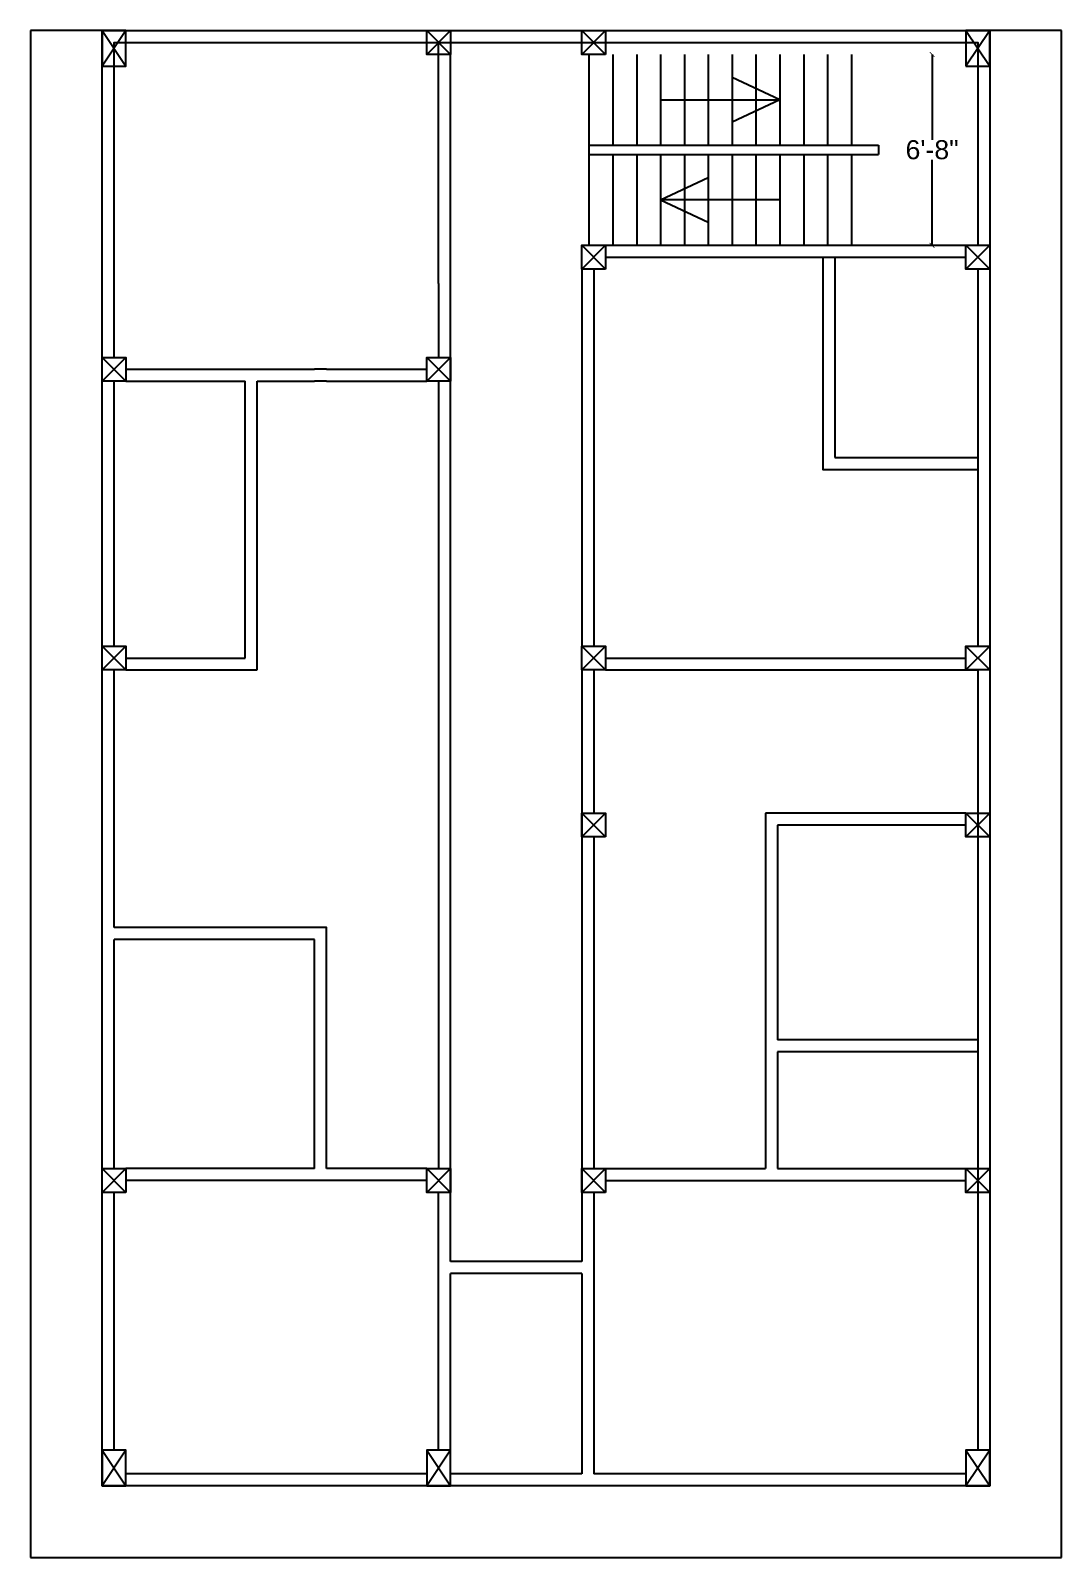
# Model space of a CAD drawing. Header units: inches. Extents: x -19338 to 10560, y -12 to 4973.
# Drawn here: x 526 to 958, y 1125 to 1765 of the extents above; entities that cross this region are included whole.
import ezdxf

# ---------------------------------------------------------------- set-up
doc = ezdxf.new("R2010")
doc.units = ezdxf.units.IN
doc.header["$MEASUREMENT"] = 0
doc.layers.add('C', color=141, linetype='Continuous')
doc.layers.add('C1', color=10, linetype='Continuous')
doc.styles.get("Standard").update_dxf_attribs({"font": 'arial.ttf'})
doc.dimstyles.get("Standard").update_dxf_attribs({"dimtxt": 8, "dimasz": 2, "dimexe": 0.18, "dimexo": 0.0625, "dimgap": 0.09, "dimtad": 0, "dimtih": 1, "dimtoh": 1, "dimdsep": 46, "dimlunit": 3, "dimtxsty": 'Standard', "dimblk": 'ARCHTICK', "dimcen": 0.09, "dimse1": 1, "dimse2": 1, "dimclrd": 2, "dimadec": 0, "dimazin": 0, "dimtfac": 1, "dimtofl": 0, "dimtmove": 0, "dimatfit": 3, "dimfxl": 1, "dimtolj": 1, "dimtzin": 0, "dimarcsym": 0})

# ---------------------------------------------------------------- blocks, each defined once
blk = doc.blocks.new('_ArchTick')
at = {"color": 0, "linetype": 'ByBlock', "const_width": 0.15}
blk.add_lwpolyline([(-0.5, -0.5), (0.5, 0.5)], dxfattribs=at)
blk = doc.blocks.new('*D71')
at = {"color": 2, "lineweight": -2, "transparency": 16777216}
for p, q in [((903.6, 1755.22), (903.6, 1719.4)), ((903.6, 1675.22), (903.6, 1711.05))]:
    blk.add_line(p, q, dxfattribs=at)
at = {"layer": 'Defpoints', "color": 0, "transparency": 16777216}
for p in [(759.81, 1755.22), (759.81, 1675.22), (903.6, 1675.22)]:
    blk.add_point(p, dxfattribs=at)
at = {"color": 2, "lineweight": -2, "transparency": 16777216, "xscale": 2, "yscale": 2, "zscale": 2}
for p, rotation in [((903.6, 1755.22), 90), ((903.6, 1675.22), 270)]:
    blk.add_blockref('_ArchTick', p, dxfattribs=dict(at, rotation=rotation))
at = {"color": 0, "transparency": 16777216, "insert": (903.6, 1715.22), "char_height": 8, "attachment_point": 5}
blk.add_mtext('\\A1;6\'-8"', dxfattribs=at)

msp = doc.modelspace()

# ---------------------------------------------------------------- linework, layer by layer
for p, q in [((555.808, 1765.223), (525.808, 1765.223)), ((525.808, 1765.223), (525.808, 1155.223)), ((696.79, 1659.223), (696.79, 1760.223)), ((957.808, 1765.223), (927.808, 1765.223)), ((957.808, 1125.223), (957.808, 1765.223)), ((701.808, 1288.223), (701.808, 1755.223)), ((759.808, 1755.223), (759.808, 1675.223)), ((769.808, 1755.223), (769.808, 1717.223)), ((779.808, 1755.223), (779.808, 1717.223)), ((789.808, 1755.223), (789.808, 1717.223)), ((799.808, 1755.223), (799.808, 1717.223)), ((809.808, 1755.223), (809.808, 1717.223)), ((819.808, 1755.223), (819.808, 1717.223)), ((829.808, 1755.223), (829.808, 1717.223)), ((839.808, 1755.223), (839.808, 1717.223)), ((849.808, 1755.223), (849.808, 1717.223)), ((859.808, 1755.223), (859.808, 1717.223)), ((869.808, 1755.223), (869.808, 1717.223)), ((839.808, 1736.223), (819.808, 1745.574)), ((789.808, 1736.223), (839.808, 1736.223)), ((839.808, 1736.223), (819.808, 1726.873)), ((759.808, 1717.223), (881.21, 1717.223)), ((881.21, 1717.223), (881.21, 1713.223)), ((759.808, 1713.223), (881.21, 1713.223)), ((769.808, 1713.223), (769.808, 1675.223)), ((779.808, 1713.223), (779.808, 1675.223)), ((789.808, 1713.223), (789.808, 1675.223)), ((799.808, 1713.223), (799.808, 1675.223)), ((809.808, 1713.223), (809.808, 1675.223)), ((819.808, 1713.223), (819.808, 1675.223)), ((829.808, 1713.223), (829.808, 1675.223)), ((839.808, 1713.223), (839.808, 1675.223)), ((849.808, 1713.223), (849.808, 1675.223)), ((859.808, 1713.223), (859.808, 1675.223)), ((869.808, 1713.223), (869.808, 1675.223)), ((789.808, 1694.223), (809.808, 1703.574)), ((839.808, 1694.223), (789.808, 1694.223)), ((789.808, 1694.223), (809.808, 1684.873)), ((756.808, 1675.223), (917.808, 1675.223)), ((756.808, 1665.223), (756.808, 1507.223)), ((761.808, 1665.223), (761.808, 1507.223)), ((766.808, 1670.223), (917.808, 1670.223)), ((565.808, 1623.223), (644.808, 1623.223)), ((649.808, 1623.223), (644.808, 1623.223)), ((649.808, 1623.223), (691.808, 1623.223)), ((565.808, 1618.223), (615.808, 1618.223)), ((620.808, 1618.223), (644.808, 1618.223)), ((649.808, 1618.223), (644.808, 1618.223)), ((649.808, 1618.223), (691.808, 1618.223)), ((862.808, 1586.223), (922.808, 1586.223)), ((620.808, 1497.223), (620.808, 1507.223)), ((696.808, 1507.223), (696.808, 1507.223)), ((565.808, 1502.223), (615.808, 1502.223)), ((766.808, 1502.223), (917.808, 1502.223)), ((565.808, 1497.223), (620.808, 1497.223)), ((756.808, 1497.223), (756.808, 1249.223)), ((761.808, 1497.223), (761.808, 1437.223)), ((766.808, 1497.223), (922.808, 1497.223)), ((917.808, 1437.223), (833.808, 1437.223)), ((833.808, 1437.223), (833.808, 1288.223)), ((761.808, 1427.223), (761.808, 1288.223)), ((917.808, 1432.223), (838.808, 1432.223)), ((838.808, 1432.223), (838.808, 1342.223)), ((644.808, 1384.223), (560.808, 1384.223)), ((922.808, 1342.223), (838.808, 1342.223)), ((922.808, 1337.223), (838.808, 1337.223)), ((922.808, 1337.223), (838.808, 1337.223)), ((838.808, 1337.223), (838.808, 1288.223)), ((644.808, 1288.223), (565.808, 1288.223)), ((691.808, 1288.223), (649.808, 1288.223)), ((701.808, 1249.223), (701.808, 1288.223)), ((766.808, 1288.223), (833.808, 1288.223)), ((838.808, 1288.223), (917.808, 1288.223)), ((691.808, 1283.223), (565.808, 1283.223)), ((766.808, 1283.223), (917.808, 1283.223)), ((696.808, 1170.223), (696.808, 1278.223)), ((761.808, 1278.223), (761.808, 1160.223)), ((701.808, 1170.223), (701.808, 1244.223)), ((756.808, 1244.223), (756.808, 1160.223)), ((525.808, 1155.223), (525.808, 1125.223)), ((525.808, 1125.223), (927.808, 1125.223)), ((927.808, 1125.223), (957.808, 1125.223))]:
    msp.add_line(p, q)
msp.add_lwpolyline([(555.808, 1765.223), (927.808, 1765.223), (927.808, 1155.223), (555.808, 1155.223)], close=True)
for points in [[(560.808, 1628.223), (560.808, 1654.223), (560.808, 1664.223), (560.808, 1760.223), (922.808, 1760.223), (922.808, 1675.223)], [(857.808, 1670.223), (857.808, 1581.223), (922.808, 1581.223)], [(862.808, 1670.223), (862.808, 1586.223)], [(922.808, 1665.223), (922.808, 1507.223)], [(696.79, 1659.223), (696.79, 1659.223), (696.79, 1659.223), (696.79, 1654.223), (696.794, 1628.223)], [(696.794, 1623.237), (696.794, 1623.209)], [(560.808, 1507.223), (560.808, 1529.225), (560.808, 1534.225), (560.808, 1618.223)], [(615.808, 1502.223), (615.808, 1529.225), (615.808, 1534.225), (615.808, 1618.223)], [(620.808, 1507.223), (620.808, 1529.225), (620.808, 1534.225), (620.808, 1618.223)], [(696.795, 1618.223), (696.808, 1507.223), (696.808, 1502.223), (696.808, 1288.223)], [(560.808, 1389.223), (560.808, 1497.223)], [(922.808, 1497.223), (922.808, 1170.223)], [(649.808, 1288.223), (649.808, 1389.223), (560.808, 1389.223)], [(560.808, 1288.223), (560.808, 1372.223), (560.808, 1377.223), (560.808, 1384.223)], [(644.808, 1288.223), (644.808, 1372.223), (644.808, 1377.223), (644.808, 1384.223)], [(560.808, 1170.223), (560.808, 1278.223)], [(756.808, 1249.223), (701.808, 1249.223)], [(756.808, 1244.223), (701.808, 1244.223)], [(691.808, 1160.223), (565.808, 1160.223)], [(756.808, 1160.223), (701.808, 1160.223)], [(917.808, 1160.223), (761.808, 1160.223)]]:
    msp.add_lwpolyline(points)
at = {"layer": 'C'}
for p, q in [((565.808, 1765.223), (555.808, 1750.223)), ((555.808, 1765.223), (565.808, 1750.223)), ((927.808, 1765.223), (917.808, 1750.223)), ((917.808, 1765.223), (927.808, 1750.223)), ((565.808, 1170.223), (555.808, 1155.223)), ((555.808, 1170.223), (565.808, 1155.223)), ((701.808, 1170.223), (691.808, 1155.223)), ((691.808, 1170.223), (701.808, 1155.223)), ((927.808, 1170.223), (917.808, 1155.223)), ((917.808, 1170.223), (927.808, 1155.223))]:
    msp.add_line(p, q, dxfattribs=at)
for points in [[(555.808, 1750.223), (565.808, 1750.223), (565.808, 1765.223), (555.808, 1765.223)], [(917.808, 1750.223), (927.808, 1750.223), (927.808, 1765.223), (917.808, 1765.223)], [(555.808, 1155.223), (565.808, 1155.223), (565.808, 1170.223), (555.808, 1170.223)], [(691.808, 1155.223), (701.808, 1155.223), (701.808, 1170.223), (691.808, 1170.223)], [(917.808, 1155.223), (927.808, 1155.223), (927.808, 1170.223), (917.808, 1170.223)]]:
    msp.add_lwpolyline(points, close=True, dxfattribs=at)
at = {"layer": 'C1'}
for p, q in [((691.808, 1765.223), (701.808, 1755.223)), ((701.808, 1765.223), (691.808, 1755.223)), ((756.808, 1765.223), (766.808, 1755.223)), ((766.808, 1765.223), (756.808, 1755.223)), ((756.808, 1675.223), (766.808, 1665.223)), ((766.808, 1675.223), (756.808, 1665.223)), ((756.808, 1675.223), (766.808, 1665.223)), ((766.808, 1675.223), (756.808, 1665.223)), ((917.808, 1675.223), (927.808, 1665.223)), ((927.808, 1675.223), (917.808, 1665.223)), ((555.808, 1628.223), (565.808, 1618.223)), ((565.808, 1628.223), (555.808, 1618.223)), ((691.808, 1628.223), (701.808, 1618.223)), ((701.808, 1628.223), (691.808, 1618.223)), ((555.808, 1507.223), (565.808, 1497.223)), ((565.808, 1507.223), (555.808, 1497.223)), ((756.808, 1507.223), (766.808, 1497.223)), ((766.808, 1507.223), (756.808, 1497.223)), ((917.808, 1507.223), (927.808, 1497.223)), ((927.808, 1507.223), (917.808, 1497.223)), ((756.808, 1437.223), (766.808, 1427.223)), ((766.808, 1437.223), (756.808, 1427.223)), ((917.808, 1437.223), (927.808, 1427.223)), ((927.808, 1437.223), (917.808, 1427.223)), ((555.808, 1288.223), (565.808, 1278.223)), ((565.808, 1288.223), (555.808, 1278.223)), ((691.808, 1288.223), (701.808, 1278.223)), ((701.808, 1288.223), (691.808, 1278.223)), ((756.808, 1288.223), (766.808, 1278.223)), ((766.808, 1288.223), (756.808, 1278.223)), ((917.808, 1288.223), (927.808, 1278.223)), ((927.808, 1288.223), (917.808, 1278.223))]:
    msp.add_line(p, q, dxfattribs=at)
for points in [[(701.808, 1755.223), (691.808, 1755.223), (691.808, 1765.223), (701.808, 1765.223)], [(766.808, 1755.223), (756.808, 1755.223), (756.808, 1765.223), (766.808, 1765.223)], [(766.808, 1665.223), (756.808, 1665.223), (756.808, 1675.223), (766.808, 1675.223)], [(766.808, 1665.223), (756.808, 1665.223), (756.808, 1675.223), (766.808, 1675.223)], [(927.808, 1665.223), (917.808, 1665.223), (917.808, 1675.223), (927.808, 1675.223)], [(565.808, 1618.223), (555.808, 1618.223), (555.808, 1628.223), (565.808, 1628.223)], [(701.808, 1618.223), (691.808, 1618.223), (691.808, 1628.223), (701.808, 1628.223)], [(565.808, 1497.223), (555.808, 1497.223), (555.808, 1507.223), (565.808, 1507.223)], [(766.808, 1497.223), (756.808, 1497.223), (756.808, 1507.223), (766.808, 1507.223)], [(927.808, 1497.223), (917.808, 1497.223), (917.808, 1507.223), (927.808, 1507.223)], [(766.808, 1427.223), (756.808, 1427.223), (756.808, 1437.223), (766.808, 1437.223)], [(927.808, 1427.223), (917.808, 1427.223), (917.808, 1437.223), (927.808, 1437.223)], [(565.808, 1278.223), (555.808, 1278.223), (555.808, 1288.223), (565.808, 1288.223)], [(701.808, 1278.223), (691.808, 1278.223), (691.808, 1288.223), (701.808, 1288.223)], [(766.808, 1278.223), (756.808, 1278.223), (756.808, 1288.223), (766.808, 1288.223)], [(927.808, 1278.223), (917.808, 1278.223), (917.808, 1288.223), (927.808, 1288.223)]]:
    msp.add_lwpolyline(points, close=True, dxfattribs=at)

# ---------------------------------------------------------------- dimensions: what is measured, and where the dimension line sits
dim = msp.add_linear_dim(base=(903.597, 1675.223), p1=(759.808, 1755.223), p2=(759.808, 1675.223), angle=90, dimstyle='Standard')
dim.commit()
dim.dimension.update_dxf_attribs({"geometry": '*D71', "text_midpoint": (903.597, 1715.223), "dimtype": 160})

doc.saveas('drawing.dxf')
